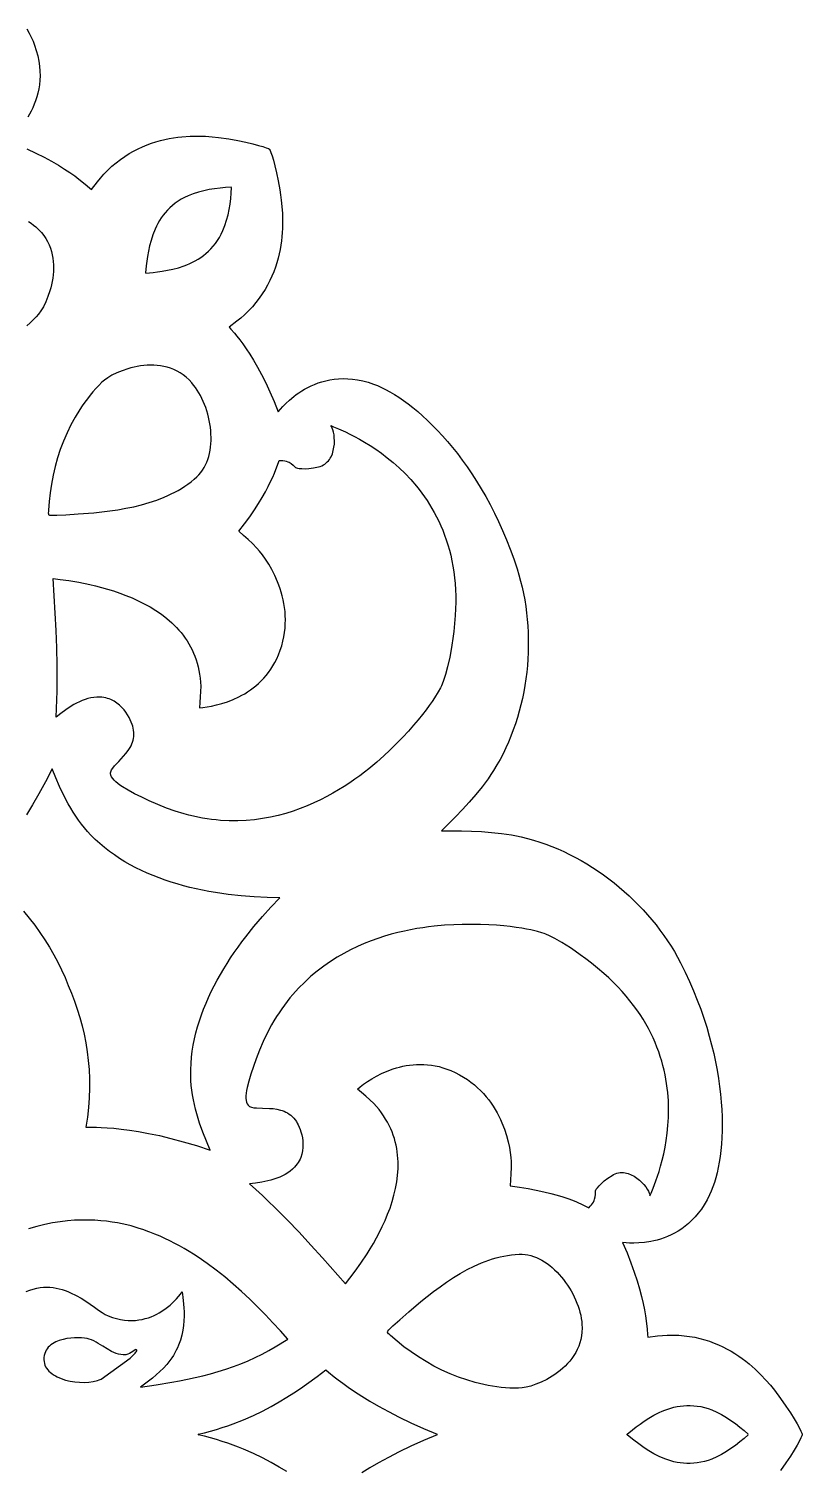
# Model space of a CAD drawing. Extents: x -125 to 125, y -125 to 125.
# Drawn here: x 71.8 to 125, y -2.4 to 96.7 of the extents above; entities that cross this region are included whole.
import ezdxf

# ---------------------------------------------------------------- set-up
doc = ezdxf.new("R2010")
doc.units = 0
doc.header["$MEASUREMENT"] = 0
doc.layers.add('LAYER_1', color=18, linetype='CONTINUOUS')
doc.layers.add('LAYER_2', color=150, linetype='CONTINUOUS')

msp = doc.modelspace()

# ---------------------------------------------------------------- linework, layer by layer
at = {"layer": 'LAYER_1'}
for points in [[(79.876, 79.887), (79.878, 79.869), (80.375, 79.923), (80.677, 79.958), (81.008, 80.005), (81.362, 80.066), (81.733, 80.146), (82.116, 80.248), (82.506, 80.376), (82.701, 80.452), (82.896, 80.535), (83.089, 80.626), (83.281, 80.727), (83.47, 80.837), (83.656, 80.956), (83.838, 81.086), (84.015, 81.227), (84.187, 81.379), (84.353, 81.543), (84.512, 81.719), (84.664, 81.908), (84.807, 82.11), (84.942, 82.326), (85.067, 82.555), (85.182, 82.8), (85.321, 83.15), (85.437, 83.509), (85.533, 83.875), (85.61, 84.247), (85.67, 84.623), (85.715, 85), (85.746, 85.379), (85.765, 85.756), (85.749, 85.759), (85.746, 85.776), (85.369, 85.756), (84.99, 85.725), (84.612, 85.68), (84.237, 85.62), (83.865, 85.543), (83.499, 85.447), (83.14, 85.331), (82.789, 85.192), (82.545, 85.077), (82.315, 84.952), (82.1, 84.818), (81.898, 84.674), (81.709, 84.522), (81.533, 84.363), (81.369, 84.197), (81.217, 84.026), (81.076, 83.848), (80.946, 83.666), (80.826, 83.481), (80.717, 83.291), (80.616, 83.1), (80.524, 82.906), (80.366, 82.516), (80.238, 82.126), (80.135, 81.743), (80.056, 81.372), (79.994, 81.018), (79.912, 80.385), (79.859, 79.889)], [(75.236, 63.312), (76.317, 63.4), (76.865, 63.457), (77.415, 63.524), (77.965, 63.605), (78.513, 63.7), (79.057, 63.812), (79.594, 63.942), (80.122, 64.093), (80.64, 64.265), (81.144, 64.462), (81.391, 64.57), (81.633, 64.685), (81.871, 64.806), (82.105, 64.935), (82.333, 65.071), (82.557, 65.214), (82.775, 65.366), (82.987, 65.526), (83.193, 65.693), (83.393, 65.87), (83.536, 66.012), (83.666, 66.165), (83.785, 66.328), (83.892, 66.5), (83.987, 66.68), (84.072, 66.869), (84.145, 67.064), (84.207, 67.267), (84.258, 67.475), (84.3, 67.688), (84.331, 67.905), (84.352, 68.127), (84.364, 68.352), (84.366, 68.579), (84.358, 68.808), (84.342, 69.038), (84.317, 69.269), (84.283, 69.499), (84.241, 69.729), (84.191, 69.957), (84.133, 70.183), (84.068, 70.406), (83.995, 70.626), (83.914, 70.841), (83.827, 71.052), (83.733, 71.257), (83.632, 71.456), (83.525, 71.648), (83.412, 71.832), (83.293, 72.008), (83.169, 72.176), (83.039, 72.333), (82.851, 72.534), (82.655, 72.715), (82.452, 72.875), (82.243, 73.016), (82.028, 73.138), (81.809, 73.243), (81.585, 73.331), (81.358, 73.403), (81.129, 73.46), (80.897, 73.502), (80.665, 73.53), (80.432, 73.546), (80.199, 73.549), (79.968, 73.541), (79.739, 73.523), (79.512, 73.495), (79.288, 73.457), (79.069, 73.412), (78.855, 73.359), (78.646, 73.3), (78.248, 73.165), (77.882, 73.013), (77.553, 72.851), (77.267, 72.684), (77.031, 72.52), (76.85, 72.364), (76.641, 72.151), (76.438, 71.932), (76.241, 71.707), (76.05, 71.476), (75.864, 71.239), (75.685, 70.996), (75.511, 70.748), (75.344, 70.495), (75.027, 69.976), (74.734, 69.439), (74.466, 68.887), (74.223, 68.322), (74.004, 67.745), (73.811, 67.16), (73.643, 66.568), (73.502, 65.971), (73.386, 65.371), (73.296, 64.77), (73.233, 64.171), (73.197, 63.574), (73.187, 63.486), (73.176, 63.395), (73.182, 63.31), (73.196, 63.274), (73.221, 63.243), (73.269, 63.23), (73.378, 63.223), (73.769, 63.228), (74.391, 63.258)], [(92.591, 69.384), (92.773, 69.312), (93.122, 69.168), (93.614, 68.948), (93.905, 68.807), (94.221, 68.644), (94.561, 68.459), (94.919, 68.252), (95.294, 68.02), (95.682, 67.764), (96.079, 67.483), (96.482, 67.175), (96.889, 66.841), (97.296, 66.48), (97.699, 66.09), (98.096, 65.671), (98.483, 65.222), (98.672, 64.986), (98.857, 64.743), (99.038, 64.492), (99.215, 64.232), (99.386, 63.965), (99.553, 63.69), (99.714, 63.406), (99.869, 63.114), (100.017, 62.814), (100.158, 62.505), (100.292, 62.188), (100.419, 61.862), (100.537, 61.527), (100.647, 61.183), (100.748, 60.831), (100.839, 60.469), (100.921, 60.098), (100.993, 59.718), (101.054, 59.329), (101.105, 58.93), (101.144, 58.522), (101.171, 58.104), (101.186, 57.676), (101.189, 57.239), (101.178, 56.791), (101.154, 56.334), (101.111, 55.767), (101.057, 55.236), (100.996, 54.74), (100.928, 54.281), (100.855, 53.857), (100.78, 53.468), (100.625, 52.796), (100.477, 52.263), (100.348, 51.869), (100.252, 51.61), (100.199, 51.487), (100.13, 51.35), (99.976, 51.073), (99.725, 50.668), (99.561, 50.42), (99.368, 50.143), (99.146, 49.84), (98.893, 49.51), (98.608, 49.156), (98.29, 48.778), (97.937, 48.379), (97.548, 47.958), (97.121, 47.518), (96.656, 47.06), (96.251, 46.679), (95.769, 46.251), (95.215, 45.79), (94.911, 45.551), (94.589, 45.309), (94.251, 45.065), (93.896, 44.82), (93.524, 44.577), (93.137, 44.337), (92.733, 44.101), (92.315, 43.872), (91.881, 43.651), (91.432, 43.439), (90.969, 43.239), (90.492, 43.051), (90.001, 42.878), (89.496, 42.721), (88.979, 42.582), (88.448, 42.462), (87.905, 42.363), (87.35, 42.287), (86.783, 42.235), (86.204, 42.208), (85.614, 42.21), (85.013, 42.24), (84.709, 42.267), (84.402, 42.302), (84.092, 42.344), (83.78, 42.395), (83.466, 42.455), (83.149, 42.523), (82.829, 42.6), (82.507, 42.687), (81.897, 42.873), (81.295, 43.086), (80.702, 43.322), (80.119, 43.581), (79.598, 43.827), (79.11, 44.07), (78.666, 44.308), (78.276, 44.544), (78.104, 44.66), (77.95, 44.776), (77.814, 44.891), (77.698, 45.005), (77.604, 45.118), (77.532, 45.231), (77.484, 45.343), (77.461, 45.455), (77.461, 45.516), (77.473, 45.577), (77.494, 45.641), (77.526, 45.706), (77.614, 45.84), (77.73, 45.983), (78.023, 46.293), (78.353, 46.644), (78.515, 46.837), (78.668, 47.042), (78.804, 47.261), (78.864, 47.376), (78.917, 47.495), (78.963, 47.618), (79.001, 47.744), (79.03, 47.875), (79.05, 48.009), (79.058, 48.148), (79.056, 48.292), (79.041, 48.44), (79.014, 48.592), (78.984, 48.708), (78.941, 48.842), (78.885, 48.991), (78.815, 49.152), (78.731, 49.321), (78.631, 49.495), (78.517, 49.67), (78.386, 49.842), (78.24, 50.009), (78.076, 50.166), (77.896, 50.311), (77.698, 50.439), (77.482, 50.547), (77.367, 50.592), (77.247, 50.632), (77.122, 50.664), (76.993, 50.689), (76.859, 50.707), (76.72, 50.717), (76.514, 50.716), (76.309, 50.699), (76.106, 50.665), (75.905, 50.617), (75.706, 50.556), (75.509, 50.482), (75.314, 50.398), (75.123, 50.304), (74.934, 50.201), (74.748, 50.09), (74.386, 49.852), (74.039, 49.598), (73.709, 49.338), (73.743, 49.933), (73.768, 50.528), (73.785, 51.124), (73.794, 51.72), (73.791, 52.912), (73.763, 54.105), (73.717, 55.298), (73.656, 56.491), (73.508, 58.873), (73.996, 58.813), (74.591, 58.727), (75.275, 58.611), (76.028, 58.457), (76.425, 58.364), (76.832, 58.26), (77.247, 58.143), (77.668, 58.014), (78.092, 57.87), (78.517, 57.711), (78.94, 57.538), (79.36, 57.347), (79.774, 57.14), (80.179, 56.916), (80.573, 56.672), (80.955, 56.41), (81.321, 56.127), (81.669, 55.823), (81.835, 55.663), (81.996, 55.498), (82.152, 55.327), (82.302, 55.151), (82.445, 54.968), (82.582, 54.78), (82.712, 54.586), (82.835, 54.385), (82.951, 54.179), (83.059, 53.966), (83.159, 53.747), (83.251, 53.522), (83.334, 53.289), (83.408, 53.051), (83.474, 52.805), (83.529, 52.553), (83.575, 52.294), (83.611, 52.027), (83.637, 51.754), (83.652, 51.473), (83.65, 51.101), (83.625, 50.729), (83.592, 50.357), (83.563, 49.985), (83.808, 50.008), (84.091, 50.045), (84.407, 50.101), (84.75, 50.177), (85.114, 50.276), (85.495, 50.401), (85.886, 50.553), (86.283, 50.737), (86.482, 50.841), (86.68, 50.953), (86.877, 51.075), (87.072, 51.206), (87.264, 51.347), (87.453, 51.497), (87.637, 51.658), (87.817, 51.83), (87.991, 52.012), (88.159, 52.206), (88.321, 52.411), (88.475, 52.628), (88.62, 52.857), (88.757, 53.099), (88.885, 53.353), (89.002, 53.621), (89.121, 53.935), (89.221, 54.246), (89.303, 54.554), (89.369, 54.859), (89.418, 55.16), (89.452, 55.458), (89.471, 55.752), (89.476, 56.042), (89.469, 56.327), (89.449, 56.607), (89.417, 56.883), (89.375, 57.152), (89.323, 57.416), (89.262, 57.675), (89.193, 57.926), (89.116, 58.172), (89.033, 58.41), (88.944, 58.642), (88.75, 59.082), (88.543, 59.49), (88.327, 59.863), (88.11, 60.201), (87.898, 60.499), (87.697, 60.756), (87.513, 60.97), (87.219, 61.271), (86.908, 61.557), (86.592, 61.837), (86.278, 62.119), (86.673, 62.63), (87.028, 63.119), (87.348, 63.586), (87.633, 64.029), (87.885, 64.446), (88.106, 64.837), (88.298, 65.2), (88.463, 65.534), (88.603, 65.837), (88.72, 66.108), (88.892, 66.551), (88.993, 66.85), (89.039, 66.996), (89.18, 66.998), (89.31, 66.989), (89.43, 66.969), (89.54, 66.94), (89.64, 66.905), (89.73, 66.863), (89.883, 66.771), (90.001, 66.675), (90.087, 66.59), (90.17, 66.499), (90.3, 66.465), (90.433, 66.444), (90.611, 66.429), (90.831, 66.425), (91.094, 66.44), (91.398, 66.48), (91.741, 66.55), (91.864, 66.586), (91.979, 66.631), (92.086, 66.685), (92.184, 66.747), (92.274, 66.816), (92.357, 66.891), (92.432, 66.973), (92.5, 67.061), (92.561, 67.154), (92.615, 67.251), (92.705, 67.456), (92.771, 67.672), (92.815, 67.894), (92.84, 68.117), (92.847, 68.337), (92.839, 68.548), (92.817, 68.747), (92.784, 68.928), (92.742, 69.086), (92.692, 69.218), (92.637, 69.317)], [(114.534, 16.424), (114.611, 16.604), (114.757, 16.953), (114.948, 17.456), (115.054, 17.762), (115.163, 18.101), (115.273, 18.471), (115.379, 18.872), (115.48, 19.3), (115.573, 19.755), (115.655, 20.235), (115.723, 20.738), (115.775, 21.261), (115.807, 21.805), (115.816, 22.366), (115.801, 22.942), (115.757, 23.533), (115.724, 23.834), (115.682, 24.137), (115.633, 24.443), (115.574, 24.751), (115.507, 25.061), (115.43, 25.374), (115.343, 25.688), (115.246, 26.004), (115.139, 26.321), (115.02, 26.639), (114.891, 26.959), (114.75, 27.278), (114.597, 27.599), (114.431, 27.92), (114.253, 28.24), (114.062, 28.561), (113.858, 28.881), (113.64, 29.2), (113.408, 29.519), (113.162, 29.836), (112.901, 30.153), (112.624, 30.468), (112.333, 30.781), (112.025, 31.092), (111.701, 31.401), (111.361, 31.707), (110.929, 32.077), (110.516, 32.415), (110.122, 32.722), (109.749, 32.999), (109.398, 33.248), (109.07, 33.469), (108.485, 33.835), (108.004, 34.107), (107.634, 34.295), (107.383, 34.409), (107.258, 34.459), (107.113, 34.507), (106.808, 34.594), (106.344, 34.703), (106.052, 34.762), (105.72, 34.822), (105.349, 34.879), (104.937, 34.933), (104.485, 34.982), (103.993, 35.024), (103.461, 35.057), (102.888, 35.08), (102.275, 35.089), (101.622, 35.085), (101.066, 35.067), (100.424, 35.029), (99.706, 34.963), (99.322, 34.917), (98.923, 34.861), (98.511, 34.795), (98.087, 34.716), (97.652, 34.626), (97.208, 34.521), (96.757, 34.403), (96.299, 34.269), (95.835, 34.118), (95.369, 33.951), (94.899, 33.765), (94.429, 33.56), (93.96, 33.335), (93.492, 33.09), (93.027, 32.822), (92.567, 32.532), (92.113, 32.218), (91.667, 31.879), (91.229, 31.515), (90.801, 31.124), (90.385, 30.706), (89.982, 30.26), (89.785, 30.026), (89.593, 29.784), (89.404, 29.535), (89.22, 29.278), (89.039, 29.014), (88.863, 28.741), (88.692, 28.461), (88.526, 28.172), (88.226, 27.609), (87.951, 27.033), (87.699, 26.446), (87.469, 25.851), (87.275, 25.308), (87.101, 24.792), (86.956, 24.309), (86.846, 23.867), (86.807, 23.663), (86.78, 23.472), (86.765, 23.295), (86.764, 23.132), (86.778, 22.985), (86.807, 22.855), (86.852, 22.741), (86.915, 22.646), (86.958, 22.603), (87.01, 22.568), (87.07, 22.538), (87.138, 22.515), (87.295, 22.482), (87.478, 22.464), (87.905, 22.451), (88.386, 22.436), (88.637, 22.415), (88.89, 22.377), (89.142, 22.319), (89.265, 22.28), (89.387, 22.233), (89.506, 22.179), (89.622, 22.117), (89.735, 22.045), (89.844, 21.963), (89.949, 21.871), (90.048, 21.768), (90.143, 21.653), (90.231, 21.526), (90.292, 21.423), (90.356, 21.298), (90.422, 21.153), (90.486, 20.99), (90.546, 20.81), (90.599, 20.617), (90.642, 20.413), (90.671, 20.198), (90.685, 19.977), (90.681, 19.75), (90.656, 19.52), (90.606, 19.29), (90.53, 19.06), (90.481, 18.947), (90.424, 18.834), (90.359, 18.723), (90.285, 18.614), (90.203, 18.507), (90.111, 18.401), (89.965, 18.256), (89.808, 18.124), (89.641, 18.004), (89.465, 17.895), (89.28, 17.798), (89.089, 17.711), (88.892, 17.633), (88.69, 17.564), (88.483, 17.504), (88.274, 17.45), (87.85, 17.363), (87.425, 17.297), (87.007, 17.247), (87.452, 16.851), (87.891, 16.448), (88.324, 16.038), (88.751, 15.623), (89.593, 14.778), (90.417, 13.915), (91.228, 13.038), (92.028, 12.152), (93.607, 10.363), (93.91, 10.751), (94.271, 11.232), (94.672, 11.798), (95.095, 12.439), (95.31, 12.785), (95.525, 13.147), (95.736, 13.523), (95.941, 13.912), (96.139, 14.314), (96.328, 14.726), (96.504, 15.149), (96.667, 15.58), (96.813, 16.019), (96.94, 16.464), (97.047, 16.915), (97.131, 17.371), (97.19, 17.829), (97.221, 18.29), (97.226, 18.521), (97.223, 18.752), (97.213, 18.983), (97.193, 19.213), (97.166, 19.444), (97.13, 19.674), (97.084, 19.903), (97.03, 20.132), (96.966, 20.36), (96.892, 20.586), (96.807, 20.812), (96.713, 21.036), (96.607, 21.259), (96.491, 21.481), (96.364, 21.7), (96.225, 21.918), (96.074, 22.134), (95.911, 22.348), (95.736, 22.56), (95.548, 22.769), (95.283, 23.03), (95.002, 23.276), (94.716, 23.515), (94.432, 23.758), (94.622, 23.915), (94.849, 24.088), (95.111, 24.272), (95.408, 24.461), (95.735, 24.649), (96.093, 24.83), (96.477, 24.999), (96.888, 25.15), (97.102, 25.217), (97.322, 25.277), (97.547, 25.33), (97.777, 25.376), (98.013, 25.412), (98.252, 25.439), (98.497, 25.456), (98.745, 25.461), (98.997, 25.456), (99.253, 25.438), (99.512, 25.407), (99.774, 25.362), (100.04, 25.303), (100.307, 25.229), (100.578, 25.139), (100.85, 25.033), (101.156, 24.895), (101.446, 24.746), (101.722, 24.586), (101.984, 24.417), (102.232, 24.238), (102.467, 24.052), (102.688, 23.857), (102.897, 23.656), (103.093, 23.449), (103.277, 23.237), (103.45, 23.02), (103.611, 22.8), (103.761, 22.576), (103.9, 22.351), (104.029, 22.124), (104.149, 21.896), (104.258, 21.668), (104.358, 21.441), (104.533, 20.994), (104.675, 20.558), (104.787, 20.142), (104.872, 19.75), (104.932, 19.389), (104.972, 19.065), (104.993, 18.784), (104.998, 18.362), (104.981, 17.941), (104.955, 17.519), (104.933, 17.097), (105.573, 17.015), (106.171, 16.921), (106.726, 16.817), (107.241, 16.705), (107.714, 16.588), (108.147, 16.468), (108.539, 16.347), (108.892, 16.228), (109.206, 16.113), (109.48, 16.004), (109.914, 15.812), (110.197, 15.672), (110.333, 15.601), (110.435, 15.699), (110.52, 15.798), (110.591, 15.897), (110.648, 15.995), (110.693, 16.091), (110.728, 16.184), (110.771, 16.357), (110.787, 16.509), (110.787, 16.63), (110.782, 16.753), (110.85, 16.868), (110.929, 16.977), (111.044, 17.114), (111.197, 17.272), (111.394, 17.447), (111.636, 17.634), (111.929, 17.827), (112.042, 17.889), (112.155, 17.938), (112.268, 17.976), (112.381, 18.002), (112.493, 18.017), (112.605, 18.021), (112.717, 18.016), (112.827, 18.002), (112.935, 17.98), (113.042, 17.95), (113.251, 17.868), (113.45, 17.762), (113.639, 17.636), (113.814, 17.496), (113.974, 17.346), (114.118, 17.191), (114.243, 17.035), (114.348, 16.884), (114.43, 16.741), (114.487, 16.613), (114.519, 16.504)], [(97.969, 8.446), (98.795, 9.148), (99.222, 9.496), (99.659, 9.837), (100.105, 10.169), (100.56, 10.489), (101.024, 10.794), (101.495, 11.082), (101.975, 11.349), (102.463, 11.593), (102.959, 11.811), (103.21, 11.909), (103.462, 11.999), (103.717, 12.082), (103.973, 12.156), (104.231, 12.221), (104.49, 12.278), (104.751, 12.325), (105.014, 12.362), (105.279, 12.389), (105.545, 12.405), (105.746, 12.406), (105.947, 12.39), (106.146, 12.359), (106.343, 12.313), (106.538, 12.252), (106.731, 12.179), (106.921, 12.092), (107.108, 11.993), (107.291, 11.883), (107.471, 11.761), (107.647, 11.629), (107.819, 11.488), (107.986, 11.337), (108.148, 11.178), (108.305, 11.01), (108.456, 10.836), (108.602, 10.655), (108.741, 10.469), (108.874, 10.277), (108.999, 10.08), (109.118, 9.879), (109.23, 9.675), (109.333, 9.468), (109.429, 9.259), (109.516, 9.048), (109.594, 8.837), (109.664, 8.625), (109.724, 8.413), (109.774, 8.203), (109.815, 7.994), (109.845, 7.788), (109.865, 7.585), (109.874, 7.309), (109.863, 7.044), (109.833, 6.787), (109.785, 6.539), (109.719, 6.301), (109.638, 6.071), (109.542, 5.851), (109.433, 5.64), (109.311, 5.437), (109.177, 5.244), (109.032, 5.059), (108.879, 4.884), (108.717, 4.717), (108.548, 4.559), (108.372, 4.41), (108.192, 4.269), (108.008, 4.138), (107.82, 4.015), (107.632, 3.9), (107.442, 3.795), (107.065, 3.609), (106.699, 3.457), (106.351, 3.34), (106.031, 3.255), (105.748, 3.205), (105.51, 3.187), (105.212, 3.189), (104.914, 3.201), (104.615, 3.221), (104.316, 3.249), (104.018, 3.285), (103.719, 3.33), (103.421, 3.383), (103.124, 3.443), (102.532, 3.586), (101.946, 3.759), (101.366, 3.96), (100.794, 4.187), (100.232, 4.44), (99.682, 4.717), (99.145, 5.017), (98.622, 5.339), (98.116, 5.682), (97.628, 6.043), (97.159, 6.423), (96.712, 6.819), (96.643, 6.874), (96.57, 6.931), (96.514, 6.995), (96.499, 7.03), (96.494, 7.07), (96.519, 7.114), (96.591, 7.195), (96.872, 7.469), (97.332, 7.887)], [(78.496, 5.494), (78.329, 5.484), (78.164, 5.497), (78.003, 5.528), (77.844, 5.577), (77.688, 5.639), (77.533, 5.714), (77.227, 5.889), (76.922, 6.082), (76.615, 6.272), (76.46, 6.361), (76.303, 6.441), (76.144, 6.511), (75.982, 6.568), (75.848, 6.601), (75.675, 6.627), (75.47, 6.647), (75.239, 6.656), (74.989, 6.652), (74.727, 6.635), (74.459, 6.6), (74.192, 6.546), (73.932, 6.471), (73.807, 6.424), (73.686, 6.371), (73.57, 6.312), (73.461, 6.246), (73.358, 6.173), (73.262, 6.092), (73.175, 6.004), (73.098, 5.908), (73.03, 5.804), (72.974, 5.691), (72.929, 5.569), (72.896, 5.438), (72.877, 5.298), (72.873, 5.148), (72.882, 5.021), (72.907, 4.899), (72.945, 4.782), (72.996, 4.67), (73.06, 4.564), (73.135, 4.463), (73.221, 4.367), (73.318, 4.277), (73.424, 4.192), (73.538, 4.113), (73.661, 4.039), (73.791, 3.971), (74.07, 3.851), (74.369, 3.753), (74.684, 3.678), (75.007, 3.626), (75.333, 3.596), (75.656, 3.59), (75.971, 3.607), (76.271, 3.648), (76.552, 3.713), (76.682, 3.755), (76.806, 3.802), (78.81, 5.26), (78.992, 5.434), (79.147, 5.591), (79.204, 5.661), (79.242, 5.723), (79.255, 5.777), (79.252, 5.8), (79.241, 5.821), (79.221, 5.837), (79.198, 5.842), (79.14, 5.826), (78.98, 5.719), (78.879, 5.649), (78.764, 5.582), (78.636, 5.526), (78.568, 5.507)], [(112.969, 0.007), (112.959, 0.021), (113.348, 0.335), (113.586, 0.523), (113.853, 0.724), (114.147, 0.931), (114.466, 1.137), (114.809, 1.336), (115.175, 1.52), (115.366, 1.605), (115.563, 1.684), (115.764, 1.756), (115.971, 1.821), (116.183, 1.877), (116.399, 1.924), (116.619, 1.96), (116.844, 1.986), (117.073, 2), (117.306, 2.001), (117.543, 1.989), (117.784, 1.963), (118.028, 1.922), (118.276, 1.864), (118.527, 1.791), (118.781, 1.699), (119.127, 1.549), (119.463, 1.378), (119.79, 1.187), (120.107, 0.978), (120.415, 0.755), (120.714, 0.52), (121.003, 0.274), (121.284, 0.021), (121.275, 0.007), (121.284, -0.006), (121.003, -0.259), (120.714, -0.505), (120.415, -0.74), (120.107, -0.964), (119.79, -1.172), (119.463, -1.363), (119.127, -1.535), (118.781, -1.684), (118.527, -1.776), (118.276, -1.85), (118.028, -1.907), (117.784, -1.948), (117.543, -1.975), (117.306, -1.987), (117.073, -1.985), (116.844, -1.971), (116.619, -1.946), (116.399, -1.909), (116.183, -1.862), (115.971, -1.806), (115.764, -1.742), (115.563, -1.669), (115.175, -1.506), (114.809, -1.321), (114.466, -1.122), (114.147, -0.916), (113.853, -0.71), (113.348, -0.32), (112.959, -0.006)]]:
    msp.add_lwpolyline(points, close=True, dxfattribs=at)
for points in [[(71.822, 83.423), (71.998, 83.304), (72.165, 83.179), (72.323, 83.049), (72.524, 82.861), (72.704, 82.665), (72.865, 82.463), (73.006, 82.253), (73.128, 82.039), (73.233, 81.819), (73.321, 81.595), (73.393, 81.368), (73.45, 81.139), (73.492, 80.907), (73.52, 80.675), (73.536, 80.442), (73.539, 80.21), (73.531, 79.978), (73.513, 79.749), (73.484, 79.522), (73.447, 79.299), (73.402, 79.079), (73.349, 78.865), (73.29, 78.656), (73.155, 78.258), (73.003, 77.892), (72.84, 77.563), (72.674, 77.277), (72.509, 77.041), (72.353, 76.86), (72.141, 76.651), (71.922, 76.449), (71.697, 76.251)], [(71.462, 35.989), (71.866, 35.512), (72.246, 35.026), (72.604, 34.531), (72.94, 34.029), (73.256, 33.519), (73.551, 33.004), (73.827, 32.482), (74.085, 31.955), (74.326, 31.423), (74.55, 30.887), (74.771, 30.35), (74.978, 29.804), (75.169, 29.249), (75.343, 28.685), (75.5, 28.112), (75.637, 27.529), (75.755, 26.936), (75.852, 26.333), (75.927, 25.72), (75.98, 25.098), (76.008, 24.464), (76.011, 23.821), (75.989, 23.167), (75.94, 22.502), (75.862, 21.826), (75.756, 21.139), (75.993, 21.139), (76.481, 21.135), (76.818, 21.124), (77.214, 21.101), (77.671, 21.065), (78.185, 21.011), (78.758, 20.937), (79.387, 20.839), (80.072, 20.714), (80.812, 20.559), (81.607, 20.369), (82.455, 20.143), (83.355, 19.877), (84.307, 19.567), (84.048, 20.177), (83.805, 20.797), (83.581, 21.427), (83.479, 21.744), (83.383, 22.064), (83.296, 22.385), (83.218, 22.708), (83.148, 23.032), (83.089, 23.358), (83.041, 23.685), (83.004, 24.012), (82.979, 24.341), (82.967, 24.67), (82.969, 25.096), (82.988, 25.521), (83.025, 25.945), (83.077, 26.367), (83.145, 26.787), (83.228, 27.206), (83.326, 27.622), (83.439, 28.037), (83.565, 28.449), (83.704, 28.858), (83.856, 29.265), (84.02, 29.669), (84.196, 30.07), (84.383, 30.468), (84.581, 30.863), (84.789, 31.254), (85.006, 31.642), (85.233, 32.025), (85.469, 32.405), (85.712, 32.781), (85.964, 33.152), (86.222, 33.519), (86.487, 33.882), (86.758, 34.239), (87.317, 34.939), (87.895, 35.619), (88.486, 36.276), (89.089, 36.909), (88.214, 36.931), (87.33, 36.976), (86.441, 37.048), (85.55, 37.148), (85.105, 37.209), (84.661, 37.278), (84.219, 37.354), (83.778, 37.439), (83.34, 37.532), (82.905, 37.634), (82.473, 37.745), (82.045, 37.865), (81.621, 37.995), (81.202, 38.134), (80.788, 38.283), (80.38, 38.442), (79.979, 38.612), (79.583, 38.792), (79.195, 38.983), (78.815, 39.186), (78.442, 39.399), (78.078, 39.624), (77.724, 39.861), (77.378, 40.11), (77.043, 40.372), (76.718, 40.646), (76.404, 40.932), (76.101, 41.232), (75.876, 41.473), (75.661, 41.723), (75.456, 41.981), (75.259, 42.247), (75.071, 42.519), (74.89, 42.797), (74.718, 43.081), (74.552, 43.37), (74.241, 43.96), (73.954, 44.563), (73.688, 45.174), (73.44, 45.788), (72.986, 44.896), (72.537, 44.071), (72.098, 43.312), (71.67, 42.616)], [(71.666, 9.839), (71.908, 9.934), (72.147, 10.01), (72.383, 10.066), (72.615, 10.106), (72.843, 10.128), (73.067, 10.135), (73.288, 10.128), (73.504, 10.107), (73.716, 10.074), (73.924, 10.029), (74.128, 9.973), (74.328, 9.908), (74.523, 9.835), (74.714, 9.754), (75.082, 9.573), (75.431, 9.375), (75.76, 9.168), (76.359, 8.755), (76.626, 8.567), (76.871, 8.401), (77.094, 8.266), (77.293, 8.169), (77.585, 8.064), (77.869, 7.98), (78.145, 7.918), (78.412, 7.876), (78.672, 7.853), (78.924, 7.847), (79.167, 7.857), (79.402, 7.882), (79.628, 7.921), (79.847, 7.973), (80.056, 8.036), (80.258, 8.109), (80.45, 8.191), (80.634, 8.28), (80.809, 8.377), (80.976, 8.478), (81.282, 8.692), (81.552, 8.912), (81.786, 9.129), (81.982, 9.332), (82.262, 9.661), (82.387, 9.82), (82.427, 9.442), (82.476, 8.975), (82.497, 8.713), (82.51, 8.434), (82.512, 8.139), (82.501, 7.831), (82.473, 7.512), (82.426, 7.182), (82.354, 6.845), (82.257, 6.501), (82.13, 6.152), (82.054, 5.976), (81.969, 5.8), (81.876, 5.624), (81.773, 5.447), (81.661, 5.271), (81.538, 5.095), (81.326, 4.826), (81.096, 4.573), (80.851, 4.332), (80.595, 4.102), (80.329, 3.882), (80.057, 3.668), (79.506, 3.254), (80.584, 3.417), (81.663, 3.599), (82.202, 3.699), (82.74, 3.807), (83.275, 3.924), (83.808, 4.05), (84.337, 4.187), (84.862, 4.336), (85.383, 4.497), (85.897, 4.672), (86.406, 4.863), (86.908, 5.069), (87.402, 5.292), (87.888, 5.533), (88.333, 5.778), (88.769, 6.038), (89.636, 6.568), (89.134, 7.129), (88.622, 7.686), (88.099, 8.239), (87.565, 8.783), (87.02, 9.318), (86.462, 9.841), (85.893, 10.35), (85.311, 10.842), (84.716, 11.316), (84.108, 11.768), (83.486, 12.197), (83.17, 12.402), (82.85, 12.601), (82.527, 12.792), (82.2, 12.976), (81.87, 13.153), (81.536, 13.322), (81.198, 13.483), (80.856, 13.635), (80.511, 13.779), (80.161, 13.914), (80.018, 13.97), (79.749, 14.072), (79.362, 14.202), (78.865, 14.347), (78.577, 14.42), (78.265, 14.491), (77.929, 14.557), (77.57, 14.617), (77.189, 14.669), (76.787, 14.711), (76.365, 14.741), (75.924, 14.757), (75.464, 14.757), (74.988, 14.739), (74.495, 14.702), (73.987, 14.643), (73.465, 14.561), (72.929, 14.453), (72.38, 14.317), (71.82, 14.152)], [(89.573, -2.548), (89.055, -2.233), (88.499, -1.918), (87.905, -1.606), (87.272, -1.301), (86.599, -1.007), (86.247, -0.864), (85.884, -0.726), (85.511, -0.593), (85.127, -0.464), (84.732, -0.34), (84.327, -0.222), (83.91, -0.111), (83.482, -0.006), (83.515, 0.007), (83.482, 0.021), (83.91, 0.126), (84.327, 0.237), (84.732, 0.355), (85.127, 0.478), (85.511, 0.607), (85.884, 0.741), (86.599, 1.021), (87.272, 1.316), (87.905, 1.621), (88.499, 1.933), (89.055, 2.248), (89.573, 2.563), (90.056, 2.874), (90.504, 3.177), (90.918, 3.469), (91.649, 4.004), (92.257, 4.451), (92.442, 4.297), (92.824, 3.982), (93.093, 3.772), (93.415, 3.53), (93.793, 3.259), (94.227, 2.963), (94.72, 2.644), (95.271, 2.306), (95.884, 1.95), (96.559, 1.581), (97.297, 1.2), (98.1, 0.811), (98.97, 0.417), (99.908, 0.021), (99.888, 0.007), (99.908, -0.006), (98.97, -0.403), (98.1, -0.797), (97.297, -1.185), (96.559, -1.566), (95.884, -1.935), (95.271, -2.291), (94.72, -2.63)]]:
    msp.add_lwpolyline(points, dxfattribs=at)
at = {"layer": 'LAYER_2'}
for points in [[(71.704, 96.673), (71.865, 96.379), (72.006, 96.093), (72.128, 95.816), (72.231, 95.55), (72.353, 95.174), (72.45, 94.808), (72.523, 94.452), (72.572, 94.107), (72.6, 93.772), (72.607, 93.448), (72.596, 93.134), (72.568, 92.832), (72.523, 92.54), (72.464, 92.259), (72.392, 91.989), (72.308, 91.73), (72.214, 91.483), (72.111, 91.246), (72, 91.021), (71.883, 90.807), (71.762, 90.605)], [(71.71, 88.421), (72.325, 88.132), (72.889, 87.845), (73.403, 87.565), (73.869, 87.294), (74.289, 87.033), (74.662, 86.786), (74.991, 86.556), (75.276, 86.344), (75.722, 85.988), (76.009, 85.738), (76.147, 85.616), (76.56, 86.15), (76.77, 86.415), (76.992, 86.669), (77.271, 86.954), (77.555, 87.22), (77.845, 87.465), (78.139, 87.691), (78.437, 87.899), (78.738, 88.09), (79.042, 88.263), (79.348, 88.42), (79.655, 88.561), (79.962, 88.688), (80.27, 88.8), (80.577, 88.899), (80.882, 88.985), (81.186, 89.059), (81.487, 89.121), (81.785, 89.173), (82.079, 89.214), (82.368, 89.247), (82.931, 89.286), (83.467, 89.296), (83.973, 89.282), (84.443, 89.25), (84.871, 89.205), (85.583, 89.101), (86.215, 88.985), (86.766, 88.871), (87.236, 88.762), (87.624, 88.66), (87.932, 88.57), (88.159, 88.495), (88.306, 88.438), (88.373, 88.403), (88.383, 88.394), (88.393, 88.384), (88.428, 88.317), (88.485, 88.17), (88.56, 87.942), (88.65, 87.634), (88.751, 87.246), (88.861, 86.776), (88.975, 86.225), (89.091, 85.593), (89.144, 85.263), (89.195, 84.881), (89.24, 84.453), (89.271, 83.983), (89.285, 83.478), (89.275, 82.941), (89.26, 82.663), (89.236, 82.379), (89.204, 82.089), (89.163, 81.795), (89.111, 81.497), (89.049, 81.196), (88.975, 80.893), (88.889, 80.587), (88.79, 80.28), (88.678, 79.973), (88.551, 79.665), (88.41, 79.358), (88.253, 79.052), (88.079, 78.749), (87.889, 78.447), (87.681, 78.149), (87.455, 77.855), (87.209, 77.565), (86.944, 77.281), (86.658, 77.002), (86.404, 76.78), (86.14, 76.57), (85.606, 76.157), (85.728, 76.02), (85.977, 75.733), (86.143, 75.53), (86.334, 75.287), (86.545, 75.001), (86.776, 74.672), (87.023, 74.299), (87.283, 73.88), (87.555, 73.413), (87.835, 72.899), (88.121, 72.335), (88.411, 71.72), (88.701, 71.054), (88.99, 70.334), (89.149, 70.523), (89.303, 70.696), (89.506, 70.906), (89.758, 71.142), (90.057, 71.393), (90.225, 71.52), (90.404, 71.647), (90.595, 71.772), (90.797, 71.894), (91.011, 72.01), (91.236, 72.121), (91.472, 72.224), (91.72, 72.319), (91.979, 72.403), (92.249, 72.475), (92.53, 72.534), (92.821, 72.578), (93.124, 72.607), (93.438, 72.618), (93.762, 72.61), (94.096, 72.582), (94.442, 72.533), (94.798, 72.46), (95.164, 72.364), (95.54, 72.241), (95.806, 72.139), (96.082, 72.017), (96.368, 71.875), (96.663, 71.715), (96.966, 71.535), (97.277, 71.335), (97.594, 71.117), (97.917, 70.879), (98.244, 70.623), (98.577, 70.347), (98.912, 70.052), (99.251, 69.738), (99.591, 69.405), (99.933, 69.054), (100.275, 68.683), (100.617, 68.294), (100.957, 67.886), (101.296, 67.459), (101.632, 67.013), (101.964, 66.549), (102.292, 66.067), (102.616, 65.565), (102.933, 65.046), (103.244, 64.507), (103.548, 63.951), (103.844, 63.376), (104.13, 62.783), (104.408, 62.171), (104.674, 61.541), (104.93, 60.893), (105.173, 60.227), (105.404, 59.543), (105.533, 59.125), (105.649, 58.701), (105.754, 58.272), (105.848, 57.838), (105.929, 57.399), (105.999, 56.957), (106.058, 56.511), (106.105, 56.062), (106.14, 55.611), (106.164, 55.158), (106.176, 54.704), (106.176, 54.248), (106.165, 53.792), (106.143, 53.336), (106.109, 52.881), (106.064, 52.426), (106.007, 51.973), (105.938, 51.522), (105.859, 51.073), (105.767, 50.627), (105.665, 50.185), (105.551, 49.746), (105.426, 49.312), (105.289, 48.882), (105.141, 48.458), (104.982, 48.04), (104.811, 47.627), (104.629, 47.222), (104.436, 46.824), (104.231, 46.433), (104.016, 46.051), (103.789, 45.677), (103.602, 45.389), (103.407, 45.105), (102.999, 44.553), (102.568, 44.017), (102.117, 43.495), (101.651, 42.986), (101.173, 42.487), (100.196, 41.51), (100.888, 41.514), (101.581, 41.511), (102.273, 41.497), (102.963, 41.466), (103.651, 41.416), (104.335, 41.342), (104.675, 41.295), (105.014, 41.24), (105.352, 41.177), (105.688, 41.106), (106.113, 41.002), (106.536, 40.884), (106.957, 40.752), (107.375, 40.607), (107.79, 40.449), (108.202, 40.279), (108.611, 40.095), (109.015, 39.9), (109.416, 39.693), (109.812, 39.475), (110.202, 39.245), (110.588, 39.005), (110.968, 38.754), (111.341, 38.493), (111.709, 38.222), (112.069, 37.942), (112.423, 37.653), (112.769, 37.354), (113.107, 37.048), (113.437, 36.733), (113.759, 36.411), (114.072, 36.081), (114.375, 35.744), (114.669, 35.4), (114.954, 35.05), (115.227, 34.693), (115.491, 34.331), (115.743, 33.963), (115.984, 33.59), (116.213, 33.212), (116.43, 32.83), (116.635, 32.443), (116.956, 31.796), (117.255, 31.153), (117.532, 30.514), (117.789, 29.88), (118.025, 29.252), (118.242, 28.63), (118.44, 28.014), (118.618, 27.406), (118.779, 26.805), (118.922, 26.213), (119.048, 25.63), (119.157, 25.057), (119.25, 24.493), (119.328, 23.941), (119.39, 23.4), (119.438, 22.87), (119.471, 22.353), (119.492, 21.849), (119.499, 21.359), (119.493, 20.883), (119.476, 20.422), (119.447, 19.976), (119.407, 19.546), (119.357, 19.133), (119.296, 18.736), (119.227, 18.358), (119.148, 17.997), (119.061, 17.656), (118.966, 17.334), (118.864, 17.032), (118.755, 16.75), (118.639, 16.49), (118.46, 16.137), (118.269, 15.809), (118.069, 15.507), (117.86, 15.227), (117.643, 14.971), (117.419, 14.736), (117.189, 14.523), (116.955, 14.329), (116.717, 14.154), (116.477, 13.997), (116.235, 13.857), (115.993, 13.733), (115.751, 13.625), (115.511, 13.531), (115.273, 13.45), (115.04, 13.381), (114.811, 13.324), (114.587, 13.278), (114.162, 13.213), (113.773, 13.178), (113.429, 13.167), (113.136, 13.172), (112.905, 13.185), (112.659, 13.206), (112.964, 12.493), (113.23, 11.817), (113.46, 11.177), (113.656, 10.576), (113.822, 10.014), (113.959, 9.492), (114.072, 9.012), (114.161, 8.573), (114.231, 8.177), (114.283, 7.826), (114.346, 7.259), (114.373, 6.879), (114.384, 6.696), (115.054, 6.781), (115.389, 6.82), (115.725, 6.843), (116.125, 6.847), (116.513, 6.834), (116.892, 6.802), (117.26, 6.754), (117.618, 6.691), (117.965, 6.612), (118.303, 6.52), (118.63, 6.415), (118.947, 6.298), (119.254, 6.17), (119.551, 6.032), (119.838, 5.885), (120.114, 5.729), (120.381, 5.567), (120.638, 5.398), (120.885, 5.224), (121.123, 5.046), (121.35, 4.864), (121.775, 4.494), (122.162, 4.121), (122.51, 3.754), (122.819, 3.399), (123.091, 3.065), (123.52, 2.488), (123.885, 1.959), (124.194, 1.489), (124.449, 1.079), (124.652, 0.733), (124.806, 0.451), (124.914, 0.238), (124.977, 0.093), (125, 0.021), (125, 0.007), (125, -0.006), (124.977, -0.079), (124.914, -0.223), (124.806, -0.437), (124.652, -0.718), (124.449, -1.064), (124.194, -1.474), (123.885, -1.944), (123.52, -2.473)]]:
    msp.add_lwpolyline(points, dxfattribs=at)

doc.saveas('drawing.dxf')
